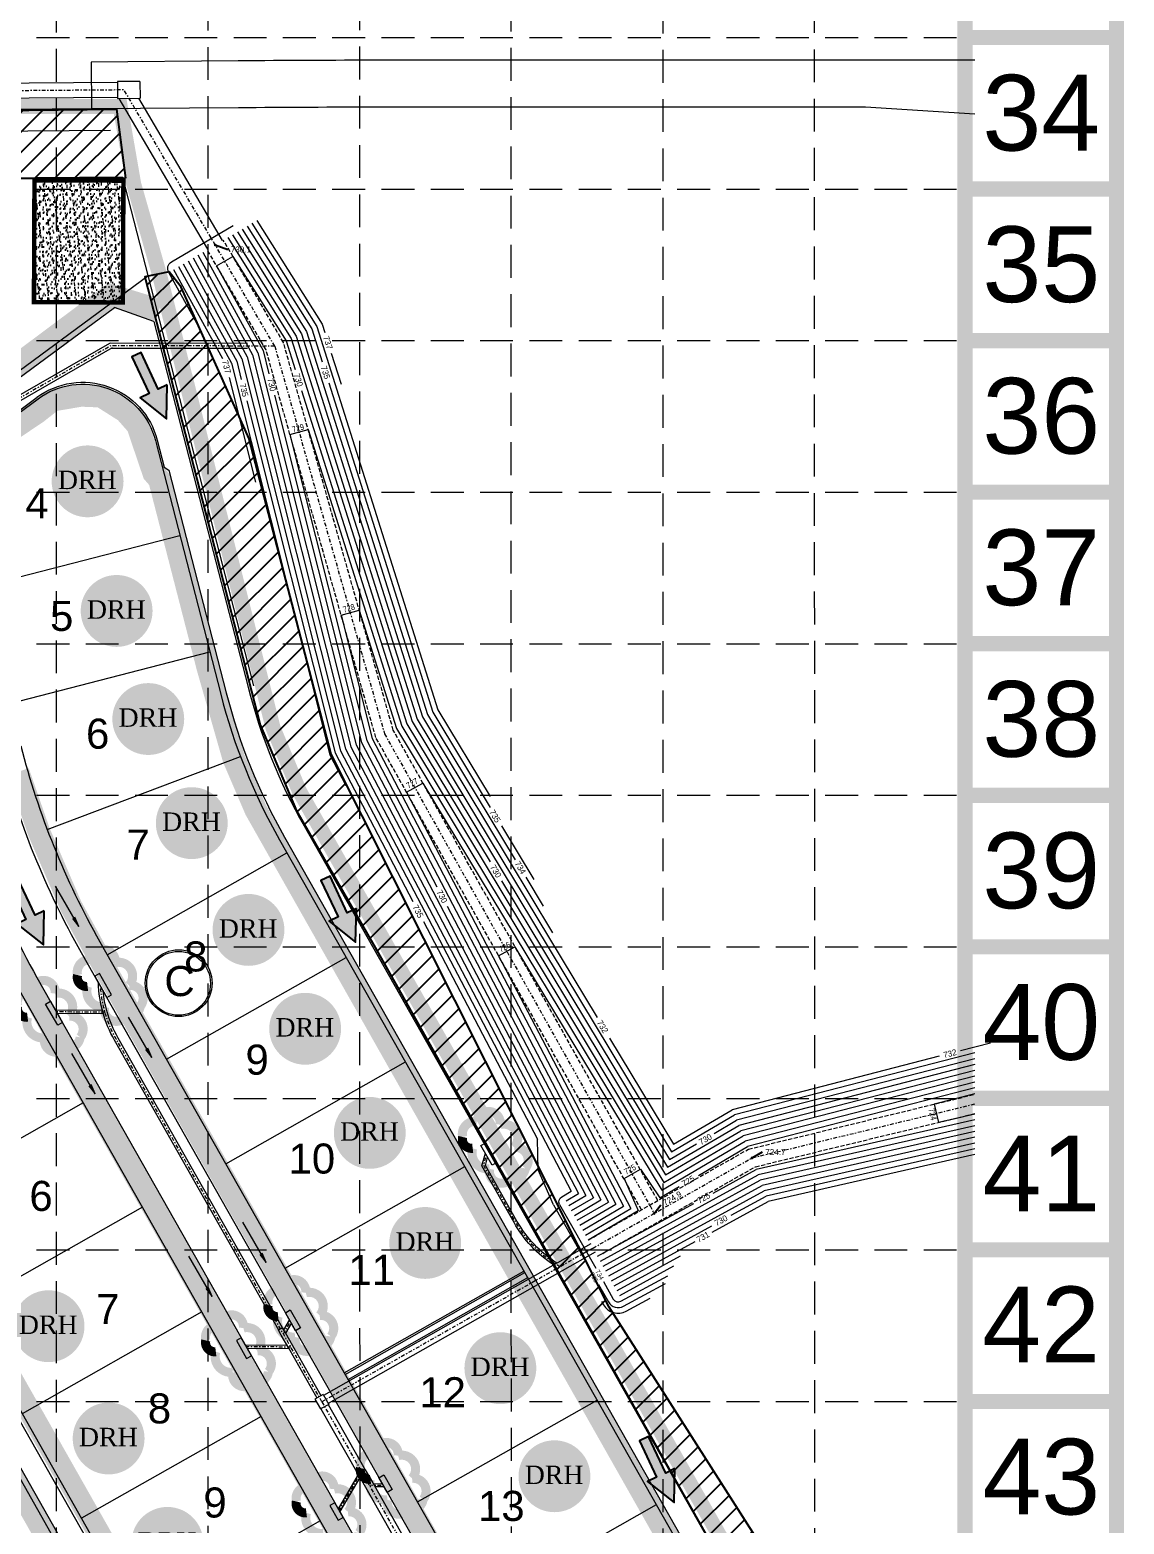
# Model space of a CAD drawing. Header units: inches. Extents: x 5975 to 9213, y 2836 to 8009.
# Drawn here: x 8631 to 9213, y 4469 to 5265 of the extents above; entities that cross this region are included whole.
import ezdxf
from ezdxf.enums import TextEntityAlignment as Align

# ---------------------------------------------------------------- set-up
doc = ezdxf.new("R2010")
doc.units = ezdxf.units.IN
doc.header["$MEASUREMENT"] = 0
for name, pattern in [('DASHED', [0.75, 0.5, -0.25]), ('DGN Style 3', [3.106412, 2.218866, -0.887546]), ('DGN Style 7', [4.437732, 1.996979, -0.887546, 0.66566, -0.887546]), ('HIDDEN', [0.375, 0.25, -0.125])]:
    doc.linetypes.add(name, pattern=pattern)
for name, color, linetype, lineweight in [('0520al - Level 11', 7, 'Continuous', 0), ('0520al - Level 14', 7, 'Continuous', 0), ('0520al - Level 19', 7, 'Continuous', 0), ('0520al - Level 23', 7, 'Continuous', 0), ('0520al - Level 29', 7, 'Continuous', 0), ('0520al - Level 3', 7, 'Continuous', 0), ('0520al - Level 55', 7, 'Continuous', 0), ('BLOCKS', 7, 'Continuous', 0), ('Level 47', 7, 'Continuous', 0), ('Level 50', 7, 'Continuous', 0), ('LOGO', 7, 'Continuous', 0), ('STORM', 5, 'Continuous', 0)]:
    doc.layers.add(name, color=color, linetype=linetype, lineweight=lineweight)
for name, color, linetype in [('ARROWS', 252, 'Continuous'), ('BASE', 7, 'Continuous'), ('EROSION BLANKETS', 84, 'Continuous'), ('GRID', 254, 'DASHED'), ('LEGEND', 7, 'Continuous'), ('LIMITS OF DISTURBANCE', 1, 'DASHED'), ('SODDED LOT', 2, 'Continuous')]:
    doc.layers.add(name, color=color, linetype=linetype)
doc.styles.add('DRHorton', font='dutcheb.ttf')
doc.styles.get("Standard").update_dxf_attribs({"font": 'ARIAL.TTF'})
doc.styles.add('Style-WORKING', font='WORKING.shx')
doc.dimstyles.get("Standard").update_dxf_attribs({"dimtxt": 0.18, "dimasz": 0.18, "dimexe": 0.18, "dimexo": 0.0625, "dimgap": 0.09, "dimtad": 0, "dimtih": 1, "dimtoh": 1, "dimdec": 4, "dimzin": 0, "dimdsep": 46, "dimtxsty": 'Standard', "dimcen": 0.09, "dimadec": 0, "dimazin": 0, "dimtfac": 1, "dimtdec": 4, "dimtofl": 0, "dimtmove": 0, "dimatfit": 3, "dimfxl": 0, "dimtolj": 1, "dimtzin": 0, "dimarcsym": 0})

# ---------------------------------------------------------------- blocks, each defined once
blk = doc.blocks.new('DOT_1.0')
at = {"layer": '0520al - Level 23', "linetype": 'Continuous', "lineweight": 13}
h = blk.add_hatch(color=1, dxfattribs=at)
edge = h.paths.add_edge_path()
edge.add_arc((0, 0), 0.5, 0, 360)
blk = doc.blocks.new('*U94')
at = {"layer": '0520al - Level 19', "color": 2, "linetype": 'Continuous', "lineweight": 30, "insert": (0.032, 0.032), "char_height": 0.064, "attachment_point": 1, "line_spacing_factor": 0.69375, "style": 'Style-WORKING'}
blk.add_mtext('730.1', dxfattribs=at)
blk = doc.blocks.new('DRHorton')
h = blk.add_hatch(color=1)
h.paths.add_polyline_path([(78.7, 25.78, 1), (40.43, 25.78, 1)])
h.paths.add_polyline_path([(42.33, 17.91), (76.5, 17.91), (76.5, 34.87), (42.33, 34.87)], flags=24)
at = {"layer": 'BASE', "color": 176, "style": 'DRHorton'}
blk.add_text('DRH', height=9.814, dxfattribs=at).set_placement((59.39, 21.64), align=Align.CENTER)
blk = doc.blocks.new('arrow')
blk.add_lwpolyline([(-67, -25.4), (-59.3, -25.4), (-59.6, -56.1), (-51.9, -56.2), (-51.6, -25.5), (-44, -25.5), (-55.3, -2.4), (-67, -25.4)], close=True)
at = {"color": 254}
for points in [[(-44, -25.5), (-67, -25.4), (-55.3, -2.4), (-67, -25.4)], [(-59.6, -56.1), (-51.9, -56.2), (-59.3, -25.4), (-51.6, -25.5)]]:
    blk.add_solid(points, dxfattribs=at)

msp = doc.modelspace()

# ---------------------------------------------------------------- hatches: boundary and pattern name
at = {"layer": 'BASE'}
h = msp.add_hatch(dxfattribs=at)
h.set_pattern_fill('AR-SAND', color=30, scale=1.894902, angle=89.76019, style=0)
h.set_pattern_definition([(127.26019, (8829.0194, 6722.7836), (-3.651609, -0.1040834), [0, -2.8802503, 0, -3.2213326, 0, -3.079215]), (97.2602, (8829.0194, 6722.7836), (-5.333606, 3.375906), [0, -1.553819, 0, -2.596015, 0, -0.9948233]), (57.26019, (8829.0097, 6720.453), (0.013975, 5.9009853), [0, -0.947451, 0, -3.410823, 0, -4.4530186]), (47.2602, (8829.0097, 6720.453), (-1.639252, 5.703225), [0, -0.4737254, 0, -2.235984, 0, -2.558117])])
h.paths.add_polyline_path([(8680.46, 5184.79), (8633.09, 5184.99), (8632.82, 5120.12), (8680.19, 5119.92)])
at = {"layer": 'SODDED LOT'}
h = msp.add_hatch(dxfattribs=at)
h.set_pattern_fill('ANSI31', color=256, scale=60, style=0)
h.paths.add_polyline_path([(7351.01, 5804.8), (7407.43, 5803.41), (7469.69, 5803.96), (7467.74, 5670.6), (7382.98, 5670.32), (7345.18, 5671.16)])
h.paths.add_polyline_path([(7400.62, 5966.19), (7520.73, 5964.5), (7519.61, 5830.4), (7399.21, 5831.25)])
h.paths.add_polyline_path([(7405.78, 6113), (7526.59, 6111.38), (7524.17, 5978.09), (7406.18, 5978.49), (7405.78, 6111.38)])
h.paths.add_polyline_path([(7507.01, 6746.99), (7630.07, 6747.51), (7631.11, 6874.69), (7507.01, 6874.69)])
h.paths.add_polyline_path([(7507.53, 6684.07), (7628.43, 6683.46), (7628.51, 6649.29), (7618.65, 6630.08), (7607.22, 6620.74), (7590.09, 6616.07), (7524.66, 6615.03), (7513.24, 6616.59), (7508.05, 6622.82), (7508.05, 6628.53)])
h.paths.add_polyline_path([(7486.51, 6405.99), (7512.73, 6284.4), (7603.96, 6289.11), (7625.98, 6307.98), (7628.6, 6325.8), (7630.7, 6360.39), (7517.97, 6426.96), (7506.96, 6412.28), (7493.85, 6408.09)])
h.paths.add_polyline_path([(7316.81, 6791.63), (7244.82, 6679.87), (7298.17, 6645.16), (7363.39, 6758.61)])
h.paths.add_polyline_path([(7090.29, 6927.15), (7032.12, 6805.45), (7083.1, 6779.07), (7147.87, 6895.38)])
h.paths.add_polyline_path([(7179.83, 7077.56), (7120.72, 6953.95), (7120.72, 6946.47), (7129.56, 6941.72), (7169.64, 6917.27), (7236.91, 7049.03)])
h.paths.add_polyline_path([(6973.21, 7146.91), (6935.84, 7018.55), (7045.9, 6977.12), (7094.82, 7099.37), (7035.71, 7124.5)])
h.paths.add_polyline_path([(6656.93, 7225.64), (6650.99, 7071.52), (6709.17, 7064.73), (6722.34, 7209.93)])
h.paths.add_polyline_path([(7291.62, 5043.7), (7267.69, 5045.25), (7233.72, 5083.44), (7229.48, 5188.01), (7225.23, 5201.12), (7256.11, 5201.12), (7270.39, 5195.72), (7276.56, 5187.23), (7281.58, 5172.57), (7281.2, 5106.98)])
h.paths.add_polyline_path([(8380.58, 5174.1), (8367.57, 5174.1), (8344.07, 5199.1), (8368.57, 5174.1), (8268.46, 5173.11), (8225.45, 5176.61), (8160.42, 5181.61), (8079.9, 5182.11), (7307.5, 5175.7), (7308.3, 5191.69), (7317.1, 5206.89), (7337.1, 5212.49), (7533.14, 5214.89), (7553.14, 5209.29), (7565.14, 5214.09), (7721.16, 5214.89), (7733.17, 5210.89), (7745.17, 5216.49), (8051.45, 5218.37), (8065.8, 5214.5), (8077.67, 5217.54), (8194.42, 5217.15), (8241.74, 5210.09), (8358.99, 5207.26), (8368.17, 5202.32), (8374.52, 5194.55), (8378.76, 5183.96)])
h.paths.add_polyline_path([(8704.79, 5136.17), (8691.79, 5133.64), (8753.34, 4894.96), (8772.65, 4849.2), (8813.78, 4777.7), (9048.19, 4361.94), (9072.43, 4375.67), (8939.12, 4584.85), (8791.14, 4879.37), (8747.51, 5047.36), (8711.16, 5128.12)])
h.paths.add_polyline_path([(8681.52, 5186.17), (8415.52, 5185), (8417.85, 5203.66), (8426.6, 5215.33), (8445.85, 5219.99), (8469.19, 5219.99), (8474.44, 5220.58), (8676.85, 5222.91)])
h.paths.add_polyline_path([(8413.35, 4565.98), (8280.46, 4491.51), (8281.98, 4449.25), (8282.28, 4441.35), (8285.63, 4434.36), (8293.84, 4431.32), (8314.21, 4430.71), (8347.06, 4434.05), (8381.72, 4441.65), (8415.78, 4453.81), (8447.71, 4468.4), (8453.19, 4473.27), (8455.92, 4478.43), (8455.92, 4486.64), (8454.71, 4494.24)])
h.paths.add_polyline_path([(7193.84, 4567.18), (7193.14, 4432.02), (7264.33, 4432.69), (7264.78, 4566.81)])
h.paths.add_polyline_path([(7387.96, 5013.68), (7387.48, 4885.26), (7390.38, 4884.78), (7393.04, 4881.88), (7448.68, 4881.39), (7449.65, 5014.17)])
h.paths.add_polyline_path([(7937.33, 4711.8), (7937.48, 4577.46), (8004.15, 4576.95), (8025.44, 4578.49), (8046.46, 4586.43), (8056.72, 4593.35), (8059.01, 4600.35), (8058.83, 4607.07), (8056.62, 4612.2), (8004.18, 4703.63), (7999.2, 4708.38), (7993.32, 4711.1), (7985.17, 4711.77), (7943.07, 4712)])
h.paths.add_polyline_path([(8015.77, 4750.82), (8064.6, 4866.71), (8098.83, 4868.07), (8104.76, 4866.25), (8126.21, 4865.79), (8140.36, 4860.77), (8149.94, 4853.02), (8155.42, 4844.35), (8158.61, 4832.03), (8161.35, 4819.71), (8164.09, 4819.26), (8173.68, 4785.04), (8042.69, 4711.59), (8042.24, 4719.34), (8039.04, 4729.84), (8031.74, 4739.87), (8019.87, 4748.54)])
h.paths.add_polyline_path([(8285.97, 4402.91), (8285.64, 4269.3), (8320.6, 4269.71), (8347.34, 4271.36), (8371.6, 4273.82), (8350.22, 4407.04), (8339.11, 4405.4), (8323.48, 4403.75), (8309.91, 4403.34), (8289.34, 4402.93)])
h.paths.add_polyline_path([(6997, 4412.5), (6873.98, 4344.71), (6871.32, 4343.51), (6871.8, 4331.43), (6873.25, 4329.98), (6874.7, 4313.81), (6877.36, 4297.87), (6884.6, 4287.25), (6897.65, 4277.59), (6912.38, 4274.69), (6930.5, 4273.97), (6931.95, 4271.79), (7003.68, 4271.79), (7025.42, 4391.8), (7016, 4394.94), (7006.58, 4401.46), (7001.51, 4406.77)])

# ---------------------------------------------------------------- linework, layer by layer
at = {"layer": '0520al - Level 14', "color": 7, "linetype": 'Continuous', "lineweight": 0}
for p, q in [((8663.3, 5247.97), (8663.49, 5222.97)), ((8606.75, 5066.37), (8675.63, 5117.22)), ((8696.71, 5109.72), (8675.63, 5117.22)), ((8696.71, 5109.72), (8746.83, 4915.02)), ((8622.37, 5060.5), (8634.44, 5069.41)), ((8698.49, 5046.64), (8702.23, 5032.12)), ((8702.23, 5032.12), (8704.66, 5030.68)), ((8704.66, 5030.68), (8735.21, 4912.03)), ((8776.67, 4841.13), (9035.31, 4384.88)), ((8766.23, 4835.21), (9024.87, 4378.96)), ((8657.92, 4773.81), (8906.95, 4334.53)), ((8634.43, 4760.49), (8856.24, 4369.23)), ((8526.13, 4699.1), (8742.26, 4317.84)), ((8515.69, 4693.18), (8731.82, 4311.92)), ((8798.59, 4548.98), (8894.29, 4603.23)), ((8800.07, 4546.37), (8895.77, 4600.62))]:
    msp.add_line(p, q, dxfattribs=at)
at = {"layer": '0520al - Level 14', "color": 7, "linetype": 'Continuous', "lineweight": 0, "flags": 128}
msp.add_lwpolyline([(8663.49, 5222.97), (8474.16, 5221.48)], dxfattribs=at)
at = {"layer": '0520al - Level 14', "color": 7, "linetype": 'Continuous', "lineweight": 0, "extrusion": (0, 0, -1)}
msp.add_arc((-8658.78, 5036.42), 41, 53.56864, 165.565, dxfattribs=at)
at = {"layer": '0520al - Level 14', "color": 7, "linetype": 'Continuous', "lineweight": 0}
for radius in [315, 303, 439.5, 466.5]:
    msp.add_arc((9040.26, 4990.55), radius, 194.435, 209.54833, dxfattribs=at)
at = {"layer": '0520al - Level 19', "color": 170, "linetype": 'Continuous', "lineweight": 0}
for p, q in [((8706.03, 5141.49), (8738.99, 5160.86)), ((8741.17, 5157.51), (8775.29, 5103.26)), ((8743.76, 5159.03), (8778.03, 5104.53)), ((8746.34, 5160.55), (8780.78, 5105.81)), ((8748.93, 5162.07), (8783.52, 5107.08)), ((8751.52, 5163.59), (8786.27, 5108.35)), ((8735.99, 5154.46), (8769.8, 5100.72)), ((8738.58, 5155.99), (8772.54, 5101.99)), ((8714.95, 5142.1), (8743.61, 5089.83)), ((8717.54, 5143.62), (8746.43, 5090.93)), ((8720.09, 5145.22), (8749.24, 5092.04)), ((8722.72, 5146.66), (8752.06, 5093.14)), ((8730.11, 5139.41), (8738.73, 5144.48)), ((8738.73, 5144.48), (8767.06, 5099.45)), ((8704.55, 5136.12), (8720.41, 5107.18)), ((8707.19, 5137.53), (8733.19, 5090.11)), ((8709.78, 5139.05), (8737.98, 5087.62)), ((8712.37, 5140.57), (8740.79, 5088.73)), ((8730.11, 5139.41), (8754.87, 5094.25)), ((8772.54, 5101.99), (8836.97, 4898.02)), ((8775.29, 5103.26), (8839.72, 4899.27)), ((8778.03, 5104.53), (8842.48, 4900.51)), ((8780.78, 5105.81), (8786.32, 5088.27)), ((8783.52, 5107.08), (8847.98, 4902.99)), ((8786.27, 5108.35), (8787.68, 5103.88)), ((8752.06, 5093.14), (8804.46, 4884.4)), ((8754.87, 5094.25), (8757.98, 5081.85)), ((8767.06, 5099.45), (8771.86, 5084.25)), ((8769.8, 5100.72), (8834.22, 4896.78)), ((8737.98, 5087.62), (8790.35, 4879.02)), ((8740.79, 5088.73), (8743.24, 5078.96)), ((8743.61, 5089.83), (8795.99, 4881.18)), ((8746.43, 5090.93), (8798.81, 4882.25)), ((8749.24, 5092.04), (8801.64, 4883.33)), ((8791.15, 5092.91), (8796.35, 5076.42)), ((8736.82, 5079.93), (8750.8, 5024.23)), ((8760.84, 5070.46), (8807.28, 4885.48)), ((8775.39, 5073.05), (8831.46, 4895.54)), ((8789.86, 5077.05), (8845.23, 4901.75)), ((8746.11, 5067.55), (8793.17, 4880.1)), ((8769.17, 5049.62), (8778.79, 5052.34)), ((8769.17, 5049.62), (8810.1, 4886.56)), ((8778.79, 5052.34), (8828.71, 4894.29)), ((8796.41, 4953.4), (8806.04, 4956.13)), ((8796.41, 4953.4), (8812.93, 4887.63)), ((8806.04, 4956.13), (8825.96, 4893.05)), ((8847.98, 4902.99), (8875.85, 4856.75)), ((8828.71, 4894.29), (8970.27, 4659.34)), ((8831.46, 4895.54), (8875.75, 4822.04)), ((8834.22, 4896.78), (8972.35, 4667.51)), ((8836.97, 4898.02), (8932.69, 4739.15)), ((8839.72, 4899.27), (8909.02, 4784.25)), ((8842.48, 4900.51), (8889.12, 4823.09)), ((8845.23, 4901.75), (8875.82, 4850.98)), ((8810.1, 4886.56), (8938.74, 4640.83)), ((8812.93, 4887.63), (8942.72, 4639.69)), ((8825.96, 4893.05), (8969.24, 4655.25)), ((8790.35, 4879.02), (8798.94, 4862.6)), ((8793.17, 4880.1), (8834.67, 4800.83)), ((8795.99, 4881.18), (8918.83, 4646.54)), ((8798.81, 4882.25), (8922.81, 4645.4)), ((8801.64, 4883.33), (8926.79, 4644.25)), ((8804.46, 4884.4), (8930.78, 4643.11)), ((8807.28, 4885.48), (8847.44, 4808.77)), ((8831.26, 4859.07), (8839.98, 4863.97)), ((8839.98, 4863.97), (8968.2, 4651.16)), ((8831.26, 4859.07), (8946.71, 4638.55)), ((8881.76, 4841.12), (8898.96, 4812.57)), ((8881.81, 4811.98), (8971.31, 4663.42)), ((8894.71, 4813.82), (8903.96, 4798.46)), ((8852.89, 4798.37), (8934.76, 4641.97)), ((8840.19, 4790.28), (8900.91, 4674.3)), ((8880.28, 4771.91), (8888.99, 4776.81)), ((8888.99, 4776.81), (8967.16, 4647.07)), ((8880.28, 4771.91), (8950.69, 4637.41)), ((8939.38, 4728.05), (8973.39, 4671.6)), ((9133.94, 4720.23), (9005.89, 4687.2)), ((9142.28, 4725.48), (9126.35, 4721.37)), ((9114.96, 4718.43), (9004.74, 4689.99)), ((9133.94, 4717.13), (9007.05, 4684.4)), ((9133.94, 4714.03), (9008.2, 4681.6)), ((9133.94, 4710.93), (9009.36, 4678.8)), ((9133.94, 4707.84), (9010.52, 4676)), ((9133.94, 4704.74), (9011.67, 4673.2)), ((9133.94, 4701.64), (9012.83, 4670.4)), ((9133.94, 4698.54), (9112.25, 4692.95)), ((8972.35, 4667.51), (9005.89, 4687.2)), ((8973.39, 4671.6), (9004.74, 4689.99)), ((9112.25, 4692.95), (9114.6, 4683.23)), ((9133.94, 4687.6), (9114.6, 4683.23)), ((8970.27, 4659.34), (9008.2, 4681.6)), ((8995.07, 4677.37), (9007.05, 4684.4)), ((9133.94, 4684.53), (9017.44, 4658.17)), ((9133.94, 4681.45), (9018.52, 4655.34)), ((8967.16, 4647.07), (9011.67, 4673.2)), ((8968.2, 4651.16), (9010.52, 4676)), ((8969.24, 4655.25), (9009.36, 4678.8)), ((8971.31, 4663.42), (8985.73, 4671.89)), ((9133.94, 4678.38), (9019.59, 4652.51)), ((9133.94, 4675.3), (9020.66, 4649.67)), ((9133.94, 4672.22), (9021.73, 4646.84)), ((8986.66, 4655.04), (9012.83, 4670.4)), ((9133.94, 4669.15), (9022.8, 4644.01)), ((9133.94, 4666.07), (9023.87, 4641.17)), ((8947.19, 4653.41), (8955.91, 4658.31)), ((8955.91, 4658.31), (8966.12, 4642.99)), ((8994.55, 4645.64), (9017.44, 4658.17)), ((8934.46, 4609.34), (9018.52, 4655.34)), ((8935.94, 4606.73), (9019.59, 4652.51)), ((8937.42, 4604.12), (9020.66, 4649.67)), ((8947.19, 4653.41), (8954.67, 4636.27)), ((8966.12, 4642.99), (8976.51, 4649.09)), ((8913.87, 4643.63), (8918.83, 4646.54)), ((8916.22, 4641.53), (8922.81, 4645.4)), ((8917.73, 4638.94), (8926.79, 4644.25)), ((8919.17, 4636.31), (8930.78, 4643.11)), ((8920.65, 4633.7), (8934.76, 4641.97)), ((8922.13, 4631.09), (8938.74, 4640.83)), ((8923.61, 4628.48), (8942.72, 4639.69)), ((8932.98, 4611.95), (8984.22, 4639.99)), ((8938.9, 4601.51), (9021.73, 4646.84)), ((8994.04, 4624.85), (9023.87, 4641.17)), ((9004.06, 4633.75), (9022.8, 4644.01)), ((8925.09, 4625.87), (8946.71, 4638.55)), ((8926.57, 4623.26), (8950.69, 4637.41)), ((8928.05, 4620.65), (8954.67, 4636.27)), ((8940.38, 4598.9), (8993.77, 4628.12)), ((8941.86, 4596.29), (8984.93, 4619.86)), ((8943.34, 4593.68), (8977.15, 4612.19)), ((8944.82, 4591.07), (8973.65, 4606.85)), ((8945.41, 4587.98), (8970.31, 4601.6)), ((8946.85, 4585.35), (8969.12, 4597.53)), ((8948.29, 4582.71), (8960.92, 4589.62))]:
    msp.add_line(p, q, dxfattribs=at)
at = {"layer": '0520al - Level 19', "color": 170, "linetype": 'DGN Style 3', "lineweight": 0}
for p, q in [((8765.68, 5098.65), (8733.67, 5153.1)), ((8756.41, 5094.69), (8725.05, 5148.03)), ((8814.88, 4888.21), (8756.41, 5094.69)), ((8824.17, 4892.08), (8765.68, 5098.65)), ((8956.32, 4636.68), (8814.88, 4888.21)), ((8965.02, 4641.61), (8824.17, 4892.08)), ((9013.37, 4669.01), (9133.94, 4698.2)), ((9017.08, 4659.63), (9133.94, 4687.91)), ((8928.08, 4620.67), (9013.37, 4669.01)), ((8933.01, 4611.97), (9017.08, 4659.63))]:
    msp.add_line(p, q, dxfattribs=at)
at = {"layer": '0520al - Level 19', "color": 170, "linetype": 'Continuous', "lineweight": 0, "flags": 128}
for points in [[(8909.42, 4639.4), (8901.36, 4658.06), (8900.91, 4674.3)], [(8912.78, 4639.56), (8931.98, 4605.67)], [(8909.42, 4639.4), (8929.32, 4604.28)], [(8933.47, 4596.97), (8938.75, 4587.65)], [(8936.09, 4598.43), (8941.36, 4589.13)], [(8935.15, 4587.93), (8936.14, 4586.17)]]:
    msp.add_lwpolyline(points, dxfattribs=at)
at = {"layer": '0520al - Level 19', "color": 170, "linetype": 'Continuous', "lineweight": 0, "extrusion": (0, 0, -1)}
for centre, radius, start, end in [((-8708.06, 5138.04), 4, 331.26616, 59.5478), ((-8915.39, 4641.04), 3, 330.45167, 59.59464)]:
    msp.add_arc(centre, radius, start, end, dxfattribs=at)
at = {"layer": '0520al - Level 19', "color": 170, "linetype": 'Continuous', "lineweight": 0}
for radius in [9, 6, 3]:
    msp.add_arc((8943.97, 4590.61), radius, 209.54833, 298.6913, dxfattribs=at)
at = {"layer": '0520al - Level 29', "color": 7, "linetype": 'Continuous', "lineweight": 0}
msp.add_line((8680.02, 5186.6), (8749.73, 4915.77), dxfattribs=at)
at = {"layer": '0520al - Level 3', "color": 7, "linetype": 'Continuous', "lineweight": 0}
for p, q in [((8588.47, 5056.61), (8693.52, 5134.15)), ((8599.16, 5042.13), (8635.03, 5068.6)), ((8697.52, 5046.39), (8732.3, 4911.28)), ((8604.02, 4968.37), (8710.55, 4995.79)), ((8619.97, 4906.39), (8726.5, 4933.81)), ((8639.88, 4839.3), (8742.78, 4878.18)), ((8763.62, 4833.73), (8995.88, 4424.02)), ((8671.85, 4772.56), (8767.54, 4826.81)), ((8667.93, 4779.48), (8900.18, 4369.78)), ((8703.41, 4716.88), (8799.11, 4771.13)), ((8624.43, 4754.82), (8845.49, 4364.87)), ((8734.98, 4661.21), (8830.67, 4715.45)), ((8528.74, 4700.58), (8752.26, 4306.27)), ((8513.08, 4691.7), (8736.6, 4297.39)), ((8659.08, 4693.7), (8563.38, 4639.46)), ((8766.54, 4605.53), (8862.23, 4659.78)), ((8690.64, 4638.03), (8594.95, 4583.78)), ((8798.1, 4549.85), (8893.79, 4604.1)), ((8722.2, 4582.35), (8626.51, 4528.1)), ((8837.06, 4481.13), (8932.75, 4535.38)), ((8753.76, 4526.68), (8658.07, 4472.43)), ((8868.62, 4425.45), (8964.31, 4479.7)), ((8785.33, 4471), (8689.63, 4416.75))]:
    msp.add_line(p, q, dxfattribs=at)
at = {"layer": '0520al - Level 3', "color": 7, "linetype": 'Continuous', "lineweight": 0, "flags": 128}
for points in [[(8673.59, 5211.55), (8452.89, 5209.81)], [(8680.02, 5186.6), (8427.9, 5184.61)]]:
    msp.add_lwpolyline(points, dxfattribs=at)
at = {"layer": '0520al - Level 3', "color": 7, "linetype": 'Continuous', "lineweight": 0, "extrusion": (0, 0, -1)}
msp.add_arc((-8658.78, 5036.42), 40, 53.56864, 165.565, dxfattribs=at)
at = {"layer": '0520al - Level 3', "color": 7, "linetype": 'Continuous', "lineweight": 0}
for radius in [318, 428]:
    msp.add_arc((9040.26, 4990.55), radius, 194.435, 209.54833, dxfattribs=at)
at = {"layer": '0520al - Level 55', "color": 7, "linetype": 'Continuous', "lineweight": 0}
for p, q in [((9133.94, 5249), (8817.13, 5248.9)), ((9075.72, 5223.98), (8817.14, 5223.9)), ((9133.94, 5220.12), (9075.72, 5223.98))]:
    msp.add_line(p, q, dxfattribs=at)
at = {"layer": '0520al - Level 55', "color": 7, "linetype": 'Continuous', "lineweight": 0, "flags": 128}
for points in [[(8741.52, 5248.59), (8663.3, 5247.97)], [(8741.72, 5223.59), (8663.49, 5222.97)]]:
    msp.add_lwpolyline(points, dxfattribs=at)
at = {"layer": '0520al - Level 55', "color": 7, "linetype": 'Continuous', "lineweight": 0}
for radius in [9963.19, 9938.19]:
    msp.add_arc((8820.14, -4714.29), radius, 90.017301, 90.452109, dxfattribs=at)
at = {"layer": 'BASE', "const_width": 8.07}
for points in [[(9209.36, 2839.73), (9209.36, 8005.16), (5980.97, 8005.16), (5980.97, 2839.73)], [(9128.65, 2920.44), (9128.65, 7924.45), (6061.68, 7924.45), (6061.68, 2920.44)]]:
    msp.add_lwpolyline(points, close=True, dxfattribs=at)
for points in [[(9209.36, 5261.02), (9128.65, 5261.02)], [(9209.36, 5180.31), (9128.65, 5180.31)], [(9209.36, 5099.6), (9128.65, 5099.6)], [(9209.36, 5018.89), (9128.65, 5018.89)], [(9209.36, 4938.18), (9128.65, 4938.18)], [(9209.36, 4857.47), (9128.65, 4857.47)], [(9209.36, 4776.76), (9128.65, 4776.76)], [(9209.36, 4696.05), (9128.65, 4696.05)], [(9209.36, 4615.34), (9128.65, 4615.34)], [(9209.36, 4534.63), (9128.65, 4534.63)]]:
    msp.add_lwpolyline(points, dxfattribs=at)
at = {"layer": 'BASE', "color": 30, "linetype": 'Continuous', "const_width": 2.37}
msp.add_lwpolyline([(8680.19, 5119.92), (8680.46, 5184.79), (8633.09, 5184.99), (8632.82, 5120.12)], close=True, dxfattribs=at)
at = {"layer": 'BLOCKS'}
for centre, radius in [((8709.9, 4757.38), 17.8), ((8709.84, 4757.3), 16.97)]:
    msp.add_circle(centre, radius, dxfattribs=at)
at = {"layer": 'EROSION BLANKETS', "const_width": 12}
for points in [[(8422.89, 5184.47), (8422.55, 5061.13, 0.454091), (8434.6, 5050.54), (8507.88, 5048.87), (8511.96, 5050.54), (8519.93, 5055.92), (8531.25, 5062.97), (8538.86, 5066.31), (8557.87, 5067.15), (8571.81, 5062.36), (8579.72, 5058.41), (8584.3, 5058.83), (8590.96, 5061.95), (8673.64, 5123.75), (8699.47, 5115.85)], [(8711.36, 4335.79), (8625.46, 4487.14), (8531.13, 4653.68), (8507.29, 4697.15), (8484.35, 4742.24), (8469.19, 4777.62), (8451.3, 4832.81), (8445.64, 4858.53), (8442.97, 4860.27), (8437.16, 4881.63, 0.436594), (8382.77, 4898.35), (8375.78, 4899.09), (8368.75, 4896.92), (8329.89, 4885.65), (8325.41, 4880.8), (8325.23, 4874.05), (8349.5, 4784.58), (8363.43, 4741.27), (8387.69, 4684.2), (8420.54, 4622.02), (8458.73, 4554.15), (8539.76, 4412.43)]]:
    msp.add_lwpolyline(points, format="xyb", dxfattribs=at)
for points in [[(8978.61, 4447.57), (8750.91, 4849.74), (8739.28, 4876.87), (8725.49, 4925.11), (8699.61, 5025.63), (8696.59, 5029.07), (8687.98, 5054.48), (8681.51, 5061.81), (8668.59, 5069.99), (8657.82, 5070.42), (8642.74, 5067.84), (8634.55, 5061.38), (8600.61, 5038.49)], [(8624.37, 4869.94), (8635.56, 4837.75), (8652.51, 4798.44), (8671.87, 4763.08), (8910.39, 4341.28)], [(8619.17, 4775.81), (8645.58, 4727.68), (8849.54, 4368.04)], [(8753.1, 4313.21), (8526.11, 4713.68)]]:
    msp.add_lwpolyline(points, dxfattribs=at)
at = {"layer": 'GRID', "color": 252, "linetype": 'HIDDEN', "lineweight": 0, "ltscale": 70}
for p, q in [((8644.93, 3242.47), (8644.75, 7926.26)), ((8725.71, 3243.46), (8725.46, 7926.26)), ((8806.57, 3243.73), (8806.17, 7926.26)), ((8887.12, 3243.03), (8886.88, 7926.26)), ((8968.01, 3241.97), (8967.59, 7926.26)), ((9048.77, 3242.19), (9048.3, 7926.26)), ((6061.68, 5261.02), (9128.65, 5261.02)), ((6061.68, 5180.31), (9128.65, 5180.31)), ((6061.68, 5099.6), (9128.65, 5099.6)), ((6061.68, 5018.89), (9128.65, 5018.89)), ((6061.68, 4938.18), (9128.65, 4938.18)), ((6061.68, 4857.47), (9128.65, 4857.47)), ((6061.68, 4776.76), (9128.65, 4776.76)), ((6061.68, 4696.05), (9128.65, 4696.05)), ((6061.68, 4615.34), (9128.65, 4615.34)), ((6061.68, 4534.63), (9128.65, 4534.63))]:
    msp.add_line(p, q, dxfattribs=at)
at = {"layer": 'LEGEND', "color": 170, "ltscale": 100, "const_width": 4.84}
for points in [[(8670.42, 4744.7, 0.520567), (8670.42, 4744.7, 0.765195), (8681.36, 4739.15, 0.417879), (8689.39, 4744.99, 0.6649), (8683.49, 4756.2, 0.744833), (8676.07, 4768.27, 0.975642), (8663.53, 4769.96, 0.520567), (8656.02, 4761.7, 0.520567), (8661.37, 4755.66, 0.540264), (8670.42, 4744.7)], [(8638.47, 4728.28, 0.520567), (8638.47, 4728.28, 0.765195), (8649.41, 4722.74, 0.417879), (8657.44, 4728.57, 0.6649), (8651.55, 4739.79, 0.744833), (8644.12, 4751.86, 0.975642), (8631.59, 4753.54, 0.520567), (8624.07, 4745.28, 0.520567), (8629.43, 4739.25, 0.540264), (8638.47, 4728.28)], [(8875.52, 4658.48, 0.520567), (8875.52, 4658.48, 0.765195), (8886.47, 4652.93, 0.417879), (8894.49, 4658.77, 0.6649), (8888.6, 4669.98, 0.744833), (8881.17, 4682.05, 0.975642), (8868.64, 4683.74, 0.520567), (8861.13, 4675.48, 0.520567), (8866.48, 4669.45, 0.540264), (8875.52, 4658.48)], [(8771.93, 4568.93, 0.520567), (8771.93, 4568.93, 0.765195), (8782.87, 4563.39, 0.417879), (8790.9, 4569.22, 0.6649), (8785, 4580.44, 0.744833), (8777.58, 4592.51, 0.975642), (8765.04, 4594.19, 0.520567), (8757.53, 4585.93, 0.520567), (8762.88, 4579.9, 0.540264), (8771.93, 4568.93)], [(8738.72, 4550.14, 0.520567), (8738.72, 4550.14, 0.765195), (8749.66, 4544.6, 0.417879), (8757.69, 4550.43, 0.6649), (8751.8, 4561.64, 0.744833), (8744.37, 4573.72, 0.975642), (8731.83, 4575.4, 0.520567), (8724.32, 4567.14, 0.520567), (8729.68, 4561.11, 0.540264), (8738.72, 4550.14)], [(8821.11, 4482.18, 0.520567), (8821.11, 4482.18, 0.765195), (8832.05, 4476.64, 0.417879), (8840.08, 4482.47, 0.6649), (8834.19, 4493.69, 0.744833), (8826.76, 4505.76, 0.975642), (8814.23, 4507.44, 0.520567), (8806.72, 4499.18, 0.520567), (8812.07, 4493.15, 0.540264), (8821.11, 4482.18)], [(8786.96, 4464.33, 0.520567), (8786.96, 4464.33, 0.765195), (8797.91, 4458.79, 0.417879), (8805.93, 4464.62, 0.6649), (8800.04, 4475.84, 0.744833), (8792.61, 4487.91, 0.975642), (8780.08, 4489.59, 0.520567), (8772.57, 4481.33, 0.520567), (8777.92, 4475.3, 0.540264), (8786.96, 4464.33)]]:
    msp.add_lwpolyline(points, format="xyb", close=True, dxfattribs=at)
at = {"layer": 'Level 50', "color": 7, "linetype": 'Continuous', "lineweight": 13}
for p, q in [((8656.7, 4787.52), (8644.3, 4809)), ((8653.38, 4791.81), (8656.7, 4787.52)), ((8656.7, 4787.52), (8654.63, 4792.54)), ((8695.54, 4717.84), (8683.14, 4739.32)), ((8665.4, 4698.41), (8653, 4719.89)), ((8692.22, 4722.13), (8695.54, 4717.84)), ((8695.54, 4717.84), (8693.46, 4722.86)), ((8665.4, 4698.41), (8663.33, 4703.43)), ((8662.09, 4702.7), (8665.4, 4698.41)), ((8756.47, 4608.64), (8744.07, 4630.11)), ((8727.68, 4590.55), (8715.28, 4612.02)), ((8753.16, 4612.93), (8756.47, 4608.64)), ((8756.47, 4608.64), (8754.4, 4613.65)), ((8724.36, 4594.84), (8727.68, 4590.55)), ((8727.68, 4590.55), (8725.61, 4595.56))]:
    msp.add_line(p, q, dxfattribs=at)
at = {"layer": 'LIMITS OF DISTURBANCE', "ltscale": 60, "const_width": 8}
msp.add_lwpolyline([(8246.14, 5221.83), (8457.76, 5224.02), (8678.75, 5224.29), (8685.96, 5182.89), (8699.51, 5135.37), (8760.17, 4893.31), (8774.12, 4859.79), (9055.97, 4360.29), (9039.12, 4349.22), (9031.42, 4356.44), (8941.4, 4305.43), (8947.2, 4295.13), (8897.62, 4268.66), (8876.44, 4299.94), (8870.66, 4303.31), (8613.09, 4157.58), (8614.17, 4155.58), (8580.88, 4207.07), (8592.84, 4219.03), (8542.9, 4303.8), (8492.44, 4276.75), (8366.02, 4242.43), (8262.3, 4239.86)], dxfattribs=at)
at = {"layer": 'SODDED LOT'}
for points in [[(8681.52, 5186.17), (8415.52, 5185), (8417.85, 5203.66), (8426.6, 5215.33), (8445.85, 5219.99), (8469.19, 5219.99), (8474.44, 5220.58), (8676.85, 5222.91)], [(8704.79, 5136.17), (8691.79, 5133.64), (8753.34, 4894.96), (8772.65, 4849.2), (8813.78, 4777.7), (9048.19, 4361.94), (9072.43, 4375.67), (8939.12, 4584.85), (8791.14, 4879.37), (8747.51, 5047.36), (8711.16, 5128.12)]]:
    msp.add_lwpolyline(points, close=True, dxfattribs=at)
at = {"layer": 'STORM', "color": 170, "linetype": 'Continuous', "lineweight": 0}
for p, q in [((8689.29, 5237.68), (8677.29, 5237.58)), ((8677.29, 5237.58), (8677.36, 5228.58)), ((8689.29, 5237.68), (8689.36, 5228.68)), ((8677.36, 5228.58), (8689.36, 5228.68)), ((8725.48, 5148.28), (8678.26, 5228.59)), ((8733.24, 5152.84), (8688.65, 5228.67)), ((8669.27, 4742.78), (8644.36, 4742.98)), ((8669.76, 4741.03), (8645.36, 4741.22)), ((8763.19, 4572.66), (8675.69, 4727.01)), ((8765.14, 4573.77), (8677.65, 4728.12)), ((8871.38, 4660.12), (8873.21, 4666.77)), ((8873.26, 4660.35), (8874.43, 4664.61)), ((8888.53, 4629.86), (8871.38, 4660.12)), ((8890.05, 4630.72), (8873.26, 4660.35)), ((8765.88, 4572.73), (8768.95, 4577.96)), ((8766.87, 4570.97), (8769.95, 4576.2)), ((8765.25, 4573.83), (8763.08, 4572.6)), ((8767.69, 4564.46), (8745.46, 4564.64)), ((8768.69, 4562.71), (8746.46, 4562.88)), ((8805.53, 4495.69), (8794.85, 4477.52)), ((8806.38, 4494.18), (8795.7, 4476.01)), ((8813.43, 4490.87), (8818.34, 4490.84)), ((8814.28, 4489.37), (8819.19, 4489.33))]:
    msp.add_line(p, q, dxfattribs=at)
at = {"layer": 'STORM', "color": 170, "linetype": 'DGN Style 7', "lineweight": 0}
for p, q in [((8761.04, 5096.67), (8729.36, 5150.56)), ((8761.04, 5096.67), (8819.52, 4890.15)), ((8819.52, 4890.15), (8963.12, 4634.78)), ((8670.68, 4741.89), (8644.86, 4742.1)), ((8765.64, 4570.61), (8769.45, 4577.08)), ((8769.63, 4563.57), (8745.96, 4563.76)), ((8807.27, 4497.17), (8795.28, 4476.77)), ((8811.26, 4490.14), (8818.76, 4490.08))]:
    msp.add_line(p, q, dxfattribs=at)
at = {"layer": 'STORM', "color": 170, "linetype": 'Continuous', "lineweight": 0, "flags": 128}
for points in [[(8677.29, 5237.08), (8465.48, 5235.41)], [(8677.35, 5229.08), (8465.54, 5227.41)], [(8746.55, 5095.32), (8673.77, 5095.49), (8674.46, 5095.67), (8568.68, 5034.91), (8567.99, 5034.73), (8397.6, 5035.11), (8145.51, 5035.68), (8142.51, 5035.69)], [(8746.56, 5098.07), (8673.78, 5098.24), (8673.09, 5098.05), (8567.31, 5037.3), (8568, 5037.48), (8397.6, 5037.86), (8145.52, 5038.43), (8142.52, 5038.44)], [(8929.32, 4618.49), (8911.66, 4608.48), (8787.08, 4537.86)], [(8931.78, 4614.14), (8914.13, 4604.13), (8789.55, 4533.51)], [(8783.57, 4536.45), (8768.54, 4562.96), (8764.56, 4569.99), (8763.08, 4572.6)], [(8785.75, 4537.68), (8770.72, 4564.19), (8766.73, 4571.22), (8765.25, 4573.83)], [(8786.83, 4538.3), (8782.48, 4535.83)], [(8786.83, 4538.3), (8789.79, 4533.08)], [(8782.48, 4535.83), (8785.44, 4530.61)], [(8789.79, 4533.08), (8785.44, 4530.61)]]:
    msp.add_lwpolyline(points, dxfattribs=at)
at = {"layer": 'STORM', "color": 170, "linetype": 'DGN Style 7', "lineweight": 0, "flags": 128}
for points in [[(8729.36, 5150.56), (8680.82, 5233.11), (8465.51, 5231.41), (8069.39, 5228.29), (7738.4, 5225.67), (7554.06, 5224.22), (7288.16, 5222.12), (7239.62, 5221.74)], [(8729.36, 5150.56), (8680.82, 5233.11)], [(8930.55, 4616.32), (9015.23, 4664.32), (9133.94, 4693.05)], [(8930.55, 4616.32), (8912.9, 4606.31), (8786.14, 4534.45)]]:
    msp.add_lwpolyline(points, dxfattribs=at)
for points in [[(8761.04, 5096.67), (8673.77, 5096.86), (8568, 5036.11), (8397.6, 5036.49), (8145.51, 5037.06), (8136.08, 5037.08, -0.061322), (8120.32, 5039.05, -0.051557), (8107.76, 5043.64)], [(8786.14, 4534.45), (8769.63, 4563.57), (8765.64, 4570.61), (8676.67, 4727.56, -0.059969), (8670.68, 4741.89, -0.052909), (8668.35, 4755.41)], [(8912.9, 4606.31, -0.131652), (8889.29, 4630.29), (8872.32, 4660.24), (8873.82, 4665.69)], [(8786.14, 4534.45), (8807.27, 4497.17), (8811.26, 4490.14), (8861.99, 4400.66, -0.414214), (8837.5, 4312.05), (8778.96, 4278.87), (8770.26, 4273.94), (8651.07, 4206.38), (8613.28, 4184.95), (8613.28, 4184.95, -0.010219), (8590.27, 4172.52)]]:
    msp.add_lwpolyline(points, format="xyb", dxfattribs=at)
at = {"layer": 'STORM', "color": 170, "linetype": 'Continuous', "lineweight": 0, "flags": 128}
for points in [[(8674.17, 4751.24), (8667.75, 4762.55), (8665.15, 4761.07), (8671.56, 4749.76)], [(8645.46, 4734.96), (8639.05, 4746.27), (8641.66, 4747.75), (8648.07, 4736.44)], [(8876.78, 4660.47), (8870.86, 4670.91), (8873.47, 4672.39), (8879.39, 4661.95)], [(8766.74, 4581.86), (8769.35, 4583.34), (8774.77, 4573.77), (8772.16, 4572.29)], [(8743.25, 4568.55), (8740.64, 4567.07), (8746.06, 4557.5), (8748.67, 4558.98)], [(8816.54, 4494), (8819.15, 4495.48), (8823.59, 4487.65), (8820.98, 4486.17)], [(8793.06, 4480.68), (8790.45, 4479.2), (8794.88, 4471.37), (8797.49, 4472.85)]]:
    msp.add_lwpolyline(points, close=True, dxfattribs=at)
for points in [[(8785.66, 4530.73), (8805.32, 4496.06), (8809.3, 4489.03), (8860.03, 4399.55, -0.414214), (8836.39, 4314.01), (8777.85, 4280.83), (8769.15, 4275.9), (8766.54, 4274.42)], [(8789.58, 4532.95), (8809.23, 4498.28), (8813.22, 4491.25), (8863.94, 4401.77, -0.414214), (8838.61, 4310.1), (8780.07, 4276.91), (8771.37, 4271.98), (8768.76, 4270.5)]]:
    msp.add_lwpolyline(points, format="xyb", dxfattribs=at)
at = {"layer": 'STORM', "color": 170, "linetype": 'Continuous', "lineweight": 0, "extrusion": (0, 0, -1)}
for centre, radius, start, end in [((-8733.21, 4759.62), 66.12, 344.17901, 358.2385), ((-8733.21, 4759.62), 63.88, 344.17901, 354.12476), ((-8733.21, 4759.62), 66.12, 330.45167, 344.17901), ((-8733.21, 4759.62), 63.88, 330.45167, 344.17901), ((-8945.84, 4662.34), 65.88, 303.36048, 330.45167), ((-8945.84, 4662.34), 64.12, 302.55773, 330.45167)]:
    msp.add_arc(centre, radius, start, end, dxfattribs=at)

# ---------------------------------------------------------------- block references
at = {"layer": '0520al - Level 19', "color": 170, "linetype": 'Continuous', "lineweight": 0, "xscale": 50, "yscale": 50, "zscale": 50}
msp.add_blockref('*U94', (8736.07, 5148.13), dxfattribs=at)
at = {"layer": 'ARROWS', "xscale": 0.6999720000007293, "zscale": 0.6999719999999999, "rotation": 205.6264742270162}
for p, yscale in [((8669.25, 5039.76), 0.6999720000013099), ((8603.64, 4759.6), 0.6999720000013243), ((8769.93, 4760.92), 0.6999720000013241), ((8939.52, 4462.53), 0.6999720000013099)]:
    msp.add_blockref('arrow', p, dxfattribs=dict(at, yscale=yscale))
at = {"layer": 'LOGO'}
for p in [(8601.82, 4998.87), (8617.28, 4929.85), (8634.13, 4872.29), (8657.3, 4816.84), (8687.5, 4759.98), (8717.69, 4707.33), (8752.1, 4651.87), (8781.62, 4593.26), (8581.03, 4548.92), (8821.65, 4526.57), (8613.02, 4489.13), (8850.44, 4469.01), (8644.32, 4433.52)]:
    msp.add_blockref('DRHorton', p, dxfattribs=at)

# ---------------------------------------------------------------- texts
at = {"layer": '0520al - Level 11', "color": 7, "linetype": 'Continuous', "lineweight": 0}
for s, p in [('4', (8634.45, 5004.86)), ('5', (8647.61, 4944.99)), ('6', (8666.77, 4882.28)), ('7', (8688.35, 4823.21)), ('8', (8719.04, 4763.63)), ('9', (8751.7, 4708.67)), ('10', (8780.84, 4655.97)), ('6', (8636.59, 4636.1)), ('11', (8812.67, 4596.7)), ('7', (8672.2, 4575.83)), ('12', (8850.48, 4531.51)), ('8', (8699.67, 4522.93)), ('9', (8729.27, 4472.82)), ('13', (8881.72, 4470.97))]:
    msp.add_text(s, height=16, rotation=0.16861, dxfattribs=at).set_placement(p, align=Align.CENTER)
at = {"layer": '0520al - Level 19', "color": 170, "linetype": 'Continuous', "lineweight": 0, "style": 'Style-WORKING'}
for s, rotation, p in [('737', 287.52927, (8789.37, 5098.53)), ('737', 284.09256, (8735.38, 5085.64)), ('735', 287.52927, (8788.09, 5082.66)), ('730', 284.09256, (8759.41, 5076.16)), ('730', 287.52927, (8773.63, 5078.65)), ('735', 284.09256, (8744.68, 5073.26)), ('735', 301.06896, (8878.36, 4846.35)), ('734', 301.06896, (8891.87, 4818.92)), ('730', 301.06896, (8878.78, 4817.01)), ('730', 297.63224, (8850.16, 4803.57)), ('735', 297.63224, (8837.39, 4795.62)), ('732', 301.06896, (8935.66, 4734.23)), ('732', 14.46519, (9120.65, 4719.9)), ('730', 30.40536, (8990.37, 4674.24)), ('725', 30.40536, (8981.21, 4652.04)), ('725', 28.6913, (8989.5, 4643.04)), ('730', 28.6913, (8998.7, 4631)), ('731', 28.6913, (8989.1, 4622.25))]:
    msp.add_text(s, height=3.2, rotation=rotation, dxfattribs=at).set_placement(p, align=Align.MIDDLE_CENTER)
at = {"layer": '0520al - Level 19', "color": 170, "linetype": 'Continuous', "lineweight": 0, "style": 'Style-WORKING', "width": 0.75}
for s, rotation, p in [('729', 15.81092, (8773.9, 5051.48)), ('728', 15.81092, (8800.94, 4955.57)), ('727', 29.3506, (8835.04, 4862.49)), ('726', 29.3506, (8884.25, 4775.25)), ('725', 29.3506, (8951.02, 4656.81))]:
    msp.add_text(s, height=3.2, rotation=rotation, dxfattribs=at).set_placement(p, align=Align.CENTER)
msp.add_text('724', height=3.2, rotation=283.60582, dxfattribs=at).set_placement((9112.94, 4687.97), align=Align.TOP_CENTER)
at = {"layer": '0520al - Level 19', "color": 170, "linetype": 'Continuous', "lineweight": 0, "style": 'Style-WORKING'}
for s, p in [('735', (8930.07, 4600.08)), ('734', (8933, 4601.51))]:
    msp.add_text(s, height=2.4, rotation=299.54833, dxfattribs=at).set_placement(p, align=Align.CENTER)
at = {"layer": '0520al - Level 19', "color": 5, "linetype": 'Continuous', "lineweight": 30, "insert": (9022.35, 4669.08), "char_height": 3.2, "attachment_point": 1, "line_spacing_factor": 0.69375, "style": 'Style-WORKING'}
msp.add_mtext('724.7', dxfattribs=at)
at = {"layer": '0520al - Level 19', "color": 5, "linetype": 'Continuous', "lineweight": 30, "insert": (8967.3, 4641.48), "char_height": 3.2, "attachment_point": 1, "rotation": 30.35146, "line_spacing_factor": 0.69375, "style": 'Style-WORKING'}
msp.add_mtext('724.9', dxfattribs=at)
at = {"layer": 'BASE'}
for s, p in [('34', (9169.28, 5220.99)), ('35', (9169.28, 5140.28)), ('36', (9169.28, 5059.57)), ('37', (9169.28, 4978.86)), ('38', (9169.28, 4898.15)), ('39', (9169.28, 4817.44)), ('40', (9169.28, 4736.73)), ('41', (9169.28, 4656.02)), ('42', (9169.19, 4575.65)), ('43', (9169.28, 4494.6))]:
    msp.add_text(s, height=40.355, dxfattribs=at).set_placement(p, align=Align.MIDDLE_CENTER)
at = {"layer": 'Level 47', "color": 7, "linetype": 'Continuous', "lineweight": 0}
msp.add_text('C', height=16, rotation=0.16861, dxfattribs=at).set_placement((8710.36, 4750.51), align=Align.CENTER)

# ---------------------------------------------------------------- leaders
at = {"layer": '0520al - Level 19', "color": 170, "linetype": 'Continuous', "lineweight": 0}
for points in [[(8729.36, 5150.56), (8736.07, 5148.13)], [(9015.23, 4664.32), (9020.75, 4667.48)], [(8963.12, 4634.78), (8966.73, 4639.29)]]:
    msp.add_leader(points, dimstyle='Standard', override={"dimtxt": 3.2, "dimasz": 1.6, "dimgap": 0, "dimtad": 1, "dimtxsty": 'Style-WORKING', "dimldrblk": 'DOT_1.0'}, dxfattribs=at)

doc.saveas('drawing.dxf')
